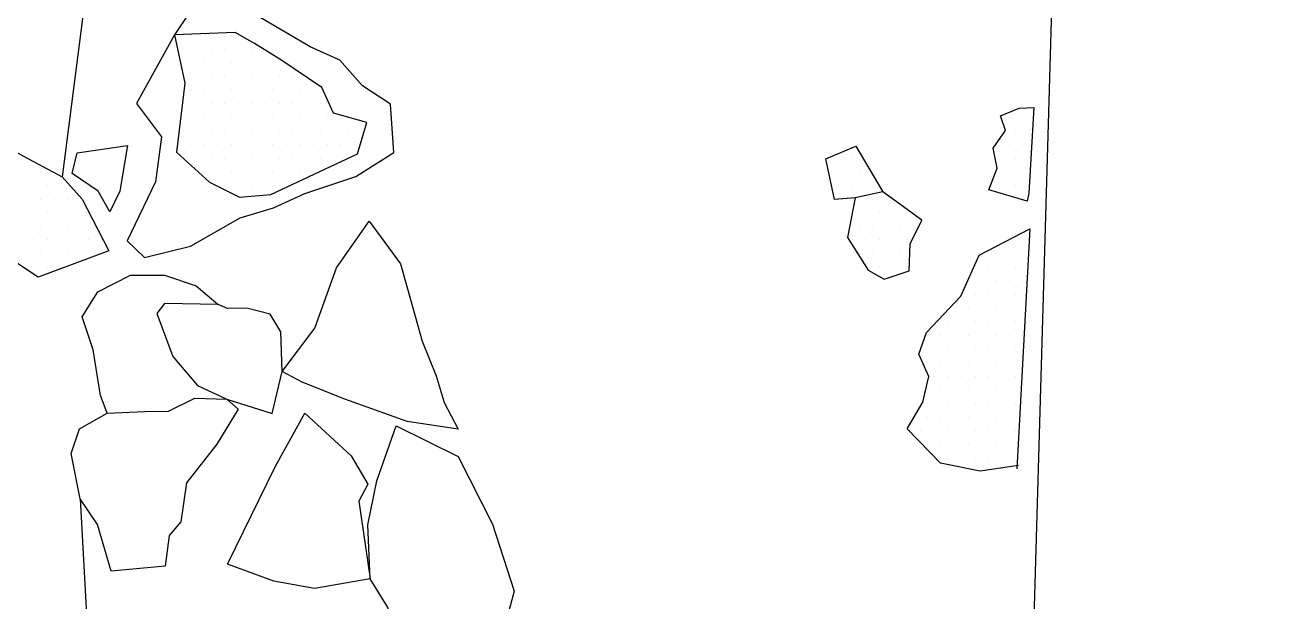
# Model space of a CAD drawing. Header units: metres. Extents: x -12.64 to -9.48, y -12.29 to -8.34.
# Drawn here: x -10.633 to -9.475, y -11.457 to -10.928 of the extents above; entities that cross this region are included whole.
import ezdxf

# ---------------------------------------------------------------- set-up
doc = ezdxf.new("R2010")
doc.units = ezdxf.units.M
doc.header["$LTSCALE"] = 25
doc.header["$MEASUREMENT"] = 0
doc.linetypes.add('STRICHPUNKTX2', pattern=[2, 1, -0.5, 0, -0.5])
doc.layers.get('0').update_dxf_attribs({"linetype": 'CONTINUOUS'})
for name, color, linetype in [('BEFUND', 1, 'CONTINUOUS'), ('GRABUNGSGRENZE', 3, 'STRICHPUNKTX2'), ('STEINE', 4, 'CONTINUOUS'), ('STEINESCHRAFF', 4, 'CONTINUOUS')]:
    doc.layers.add(name, color=color, linetype=linetype)

# ---------------------------------------------------------------- blocks, each defined once
blk = doc.blocks.new('*X3')
at = {"color": 0}
for p, q in [((-1049.375, -1093.75), (-1049.375, -1093.75)), ((-1048.125, -1093.75), (-1048.125, -1093.75)), ((-1046.875, -1093.75), (-1046.875, -1093.75)), ((-1045.625, -1093.75), (-1045.625, -1093.75)), ((-1044.375, -1093.75), (-1044.375, -1093.75)), ((-1048.75, -1095), (-1048.75, -1095)), ((-1047.5, -1095), (-1047.5, -1095)), ((-1046.25, -1095), (-1046.25, -1095)), ((-1045, -1095), (-1045, -1095)), ((-1043.75, -1095), (-1043.75, -1095)), ((-1042.5, -1095), (-1042.5, -1095)), ((-1048.125, -1096.25), (-1048.125, -1096.25)), ((-1046.875, -1096.25), (-1046.875, -1096.25)), ((-1045.625, -1096.25), (-1045.625, -1096.25)), ((-1044.375, -1096.25), (-1044.375, -1096.25)), ((-1043.125, -1096.25), (-1043.125, -1096.25)), ((-1041.875, -1096.25), (-1041.875, -1096.25)), ((-1040.625, -1096.25), (-1040.625, -1096.25)), ((-1048.75, -1097.5), (-1048.75, -1097.5)), ((-1047.5, -1097.5), (-1047.5, -1097.5)), ((-1046.25, -1097.5), (-1046.25, -1097.5)), ((-1045, -1097.5), (-1045, -1097.5)), ((-1043.75, -1097.5), (-1043.75, -1097.5)), ((-1042.5, -1097.5), (-1042.5, -1097.5)), ((-1041.25, -1097.5), (-1041.25, -1097.5)), ((-1040, -1097.5), (-1040, -1097.5)), ((-1038.75, -1097.5), (-1038.75, -1097.5)), ((-1048.125, -1098.75), (-1048.125, -1098.75)), ((-1046.875, -1098.75), (-1046.875, -1098.75)), ((-1045.625, -1098.75), (-1045.625, -1098.75)), ((-1044.375, -1098.75), (-1044.375, -1098.75)), ((-1043.125, -1098.75), (-1043.125, -1098.75)), ((-1041.875, -1098.75), (-1041.875, -1098.75)), ((-1040.625, -1098.75), (-1040.625, -1098.75)), ((-1039.375, -1098.75), (-1039.375, -1098.75)), ((-1038.125, -1098.75), (-1038.125, -1098.75)), ((-1036.875, -1098.75), (-1036.875, -1098.75)), ((-1048.75, -1100), (-1048.75, -1100)), ((-1047.5, -1100), (-1047.5, -1100)), ((-1046.25, -1100), (-1046.25, -1100)), ((-1045, -1100), (-1045, -1100)), ((-1043.75, -1100), (-1043.75, -1100)), ((-1042.5, -1100), (-1042.5, -1100)), ((-1041.25, -1100), (-1041.25, -1100)), ((-1040, -1100), (-1040, -1100)), ((-1038.75, -1100), (-1038.75, -1100)), ((-1037.5, -1100), (-1037.5, -1100)), ((-1036.25, -1100), (-1036.25, -1100)), ((-1048.125, -1101.25), (-1048.125, -1101.25)), ((-1046.875, -1101.25), (-1046.875, -1101.25)), ((-1045.625, -1101.25), (-1045.625, -1101.25)), ((-1044.375, -1101.25), (-1044.375, -1101.25)), ((-1043.125, -1101.25), (-1043.125, -1101.25)), ((-1041.875, -1101.25), (-1041.875, -1101.25)), ((-1040.625, -1101.25), (-1040.625, -1101.25)), ((-1039.375, -1101.25), (-1039.375, -1101.25)), ((-1038.125, -1101.25), (-1038.125, -1101.25)), ((-1036.875, -1101.25), (-1036.875, -1101.25)), ((-1035.625, -1101.25), (-1035.625, -1101.25)), ((-1034.375, -1101.25), (-1034.375, -1101.25)), ((-973.125, -1101.25), (-973.125, -1101.25)), ((-971.875, -1101.25), (-971.875, -1101.25)), ((-1048.75, -1102.5), (-1048.75, -1102.5)), ((-1047.5, -1102.5), (-1047.5, -1102.5)), ((-1046.25, -1102.5), (-1046.25, -1102.5)), ((-1045, -1102.5), (-1045, -1102.5)), ((-1043.75, -1102.5), (-1043.75, -1102.5)), ((-1042.5, -1102.5), (-1042.5, -1102.5)), ((-1041.25, -1102.5), (-1041.25, -1102.5)), ((-1040, -1102.5), (-1040, -1102.5)), ((-1038.75, -1102.5), (-1038.75, -1102.5)), ((-1037.5, -1102.5), (-1037.5, -1102.5)), ((-1036.25, -1102.5), (-1036.25, -1102.5)), ((-1035, -1102.5), (-1035, -1102.5)), ((-1033.75, -1102.5), (-1033.75, -1102.5)), ((-1032.5, -1102.5), (-1032.5, -1102.5)), ((-972.5, -1102.5), (-972.5, -1102.5)), ((-971.25, -1102.5), (-971.25, -1102.5)), ((-1048.125, -1103.75), (-1048.125, -1103.75)), ((-1046.875, -1103.75), (-1046.875, -1103.75)), ((-1045.625, -1103.75), (-1045.625, -1103.75)), ((-1044.375, -1103.75), (-1044.375, -1103.75)), ((-1043.125, -1103.75), (-1043.125, -1103.75)), ((-1041.875, -1103.75), (-1041.875, -1103.75)), ((-1040.625, -1103.75), (-1040.625, -1103.75)), ((-1039.375, -1103.75), (-1039.375, -1103.75)), ((-1038.125, -1103.75), (-1038.125, -1103.75)), ((-1036.875, -1103.75), (-1036.875, -1103.75)), ((-1035.625, -1103.75), (-1035.625, -1103.75)), ((-1034.375, -1103.75), (-1034.375, -1103.75)), ((-1033.125, -1103.75), (-1033.125, -1103.75)), ((-973.125, -1103.75), (-973.125, -1103.75)), ((-971.875, -1103.75), (-971.875, -1103.75)), ((-1048.75, -1105), (-1048.75, -1105)), ((-1047.5, -1105), (-1047.5, -1105)), ((-1046.25, -1105), (-1046.25, -1105)), ((-1045, -1105), (-1045, -1105)), ((-1043.75, -1105), (-1043.75, -1105)), ((-1042.5, -1105), (-1042.5, -1105)), ((-1041.25, -1105), (-1041.25, -1105)), ((-1040, -1105), (-1040, -1105)), ((-1038.75, -1105), (-1038.75, -1105)), ((-1037.5, -1105), (-1037.5, -1105)), ((-1036.25, -1105), (-1036.25, -1105)), ((-1035, -1105), (-1035, -1105)), ((-1033.75, -1105), (-1033.75, -1105)), ((-988.75, -1105), (-988.75, -1105)), ((-987.5, -1105), (-987.5, -1105)), ((-973.75, -1105), (-973.75, -1105)), ((-972.5, -1105), (-972.5, -1105)), ((-971.25, -1105), (-971.25, -1105)), ((-1063.125, -1106.25), (-1063.125, -1106.25)), ((-1061.875, -1106.25), (-1061.875, -1106.25)), ((-1046.875, -1106.25), (-1046.875, -1106.25)), ((-1045.625, -1106.25), (-1045.625, -1106.25)), ((-1044.375, -1106.25), (-1044.375, -1106.25)), ((-1043.125, -1106.25), (-1043.125, -1106.25)), ((-1041.875, -1106.25), (-1041.875, -1106.25)), ((-1040.625, -1106.25), (-1040.625, -1106.25)), ((-1039.375, -1106.25), (-1039.375, -1106.25)), ((-1038.125, -1106.25), (-1038.125, -1106.25)), ((-1036.875, -1106.25), (-1036.875, -1106.25)), ((-989.375, -1106.25), (-989.375, -1106.25)), ((-988.125, -1106.25), (-988.125, -1106.25)), ((-986.875, -1106.25), (-986.875, -1106.25)), ((-973.125, -1106.25), (-973.125, -1106.25)), ((-971.875, -1106.25), (-971.875, -1106.25)), ((-1062.5, -1107.5), (-1062.5, -1107.5)), ((-1061.25, -1107.5), (-1061.25, -1107.5)), ((-1060, -1107.5), (-1060, -1107.5)), ((-1045, -1107.5), (-1045, -1107.5)), ((-1043.75, -1107.5), (-1043.75, -1107.5)), ((-1042.5, -1107.5), (-1042.5, -1107.5)), ((-1041.25, -1107.5), (-1041.25, -1107.5)), ((-1040, -1107.5), (-1040, -1107.5)), ((-988.75, -1107.5), (-988.75, -1107.5)), ((-987.5, -1107.5), (-987.5, -1107.5)), ((-986.25, -1107.5), (-986.25, -1107.5)), ((-973.75, -1107.5), (-973.75, -1107.5)), ((-972.5, -1107.5), (-972.5, -1107.5)), ((-1063.125, -1108.75), (-1063.125, -1108.75)), ((-1061.875, -1108.75), (-1061.875, -1108.75)), ((-1060.625, -1108.75), (-1060.625, -1108.75)), ((-1059.375, -1108.75), (-1059.375, -1108.75)), ((-1058.125, -1108.75), (-1058.125, -1108.75)), ((-986.875, -1108.75), (-986.875, -1108.75)), ((-985.625, -1108.75), (-985.625, -1108.75)), ((-984.375, -1108.75), (-984.375, -1108.75)), ((-971.875, -1108.75), (-971.875, -1108.75)), ((-1062.5, -1110), (-1062.5, -1110)), ((-1061.25, -1110), (-1061.25, -1110)), ((-1060, -1110), (-1060, -1110)), ((-1058.75, -1110), (-1058.75, -1110)), ((-1057.5, -1110), (-1057.5, -1110)), ((-987.5, -1110), (-987.5, -1110)), ((-986.25, -1110), (-986.25, -1110)), ((-985, -1110), (-985, -1110)), ((-983.75, -1110), (-983.75, -1110)), ((-982.5, -1110), (-982.5, -1110)), ((-1063.125, -1111.25), (-1063.125, -1111.25)), ((-1061.875, -1111.25), (-1061.875, -1111.25)), ((-1060.625, -1111.25), (-1060.625, -1111.25)), ((-1059.375, -1111.25), (-1059.375, -1111.25)), ((-1058.125, -1111.25), (-1058.125, -1111.25)), ((-1056.875, -1111.25), (-1056.875, -1111.25)), ((-986.875, -1111.25), (-986.875, -1111.25)), ((-985.625, -1111.25), (-985.625, -1111.25)), ((-984.375, -1111.25), (-984.375, -1111.25)), ((-983.125, -1111.25), (-983.125, -1111.25)), ((-981.875, -1111.25), (-981.875, -1111.25)), ((-1062.5, -1112.5), (-1062.5, -1112.5)), ((-1061.25, -1112.5), (-1061.25, -1112.5)), ((-1060, -1112.5), (-1060, -1112.5)), ((-1058.75, -1112.5), (-1058.75, -1112.5)), ((-1057.5, -1112.5), (-1057.5, -1112.5)), ((-1056.25, -1112.5), (-1056.25, -1112.5)), ((-987.5, -1112.5), (-987.5, -1112.5)), ((-986.25, -1112.5), (-986.25, -1112.5)), ((-985, -1112.5), (-985, -1112.5)), ((-983.75, -1112.5), (-983.75, -1112.5)), ((-982.5, -1112.5), (-982.5, -1112.5)), ((-972.5, -1112.5), (-972.5, -1112.5)), ((-1063.125, -1113.75), (-1063.125, -1113.75)), ((-1061.875, -1113.75), (-1061.875, -1113.75)), ((-1060.625, -1113.75), (-1060.625, -1113.75)), ((-1059.375, -1113.75), (-1059.375, -1113.75)), ((-1058.125, -1113.75), (-1058.125, -1113.75)), ((-1056.875, -1113.75), (-1056.875, -1113.75)), ((-986.875, -1113.75), (-986.875, -1113.75)), ((-985.625, -1113.75), (-985.625, -1113.75)), ((-984.375, -1113.75), (-984.375, -1113.75)), ((-983.125, -1113.75), (-983.125, -1113.75)), ((-974.375, -1113.75), (-974.375, -1113.75)), ((-973.125, -1113.75), (-973.125, -1113.75)), ((-971.875, -1113.75), (-971.875, -1113.75)), ((-1062.5, -1115), (-1062.5, -1115)), ((-1061.25, -1115), (-1061.25, -1115)), ((-1060, -1115), (-1060, -1115)), ((-985, -1115), (-985, -1115)), ((-983.75, -1115), (-983.75, -1115)), ((-982.5, -1115), (-982.5, -1115)), ((-976.25, -1115), (-976.25, -1115)), ((-975, -1115), (-975, -1115)), ((-973.75, -1115), (-973.75, -1115)), ((-972.5, -1115), (-972.5, -1115)), ((-976.875, -1116.25), (-976.875, -1116.25)), ((-975.625, -1116.25), (-975.625, -1116.25)), ((-974.375, -1116.25), (-974.375, -1116.25)), ((-973.125, -1116.25), (-973.125, -1116.25)), ((-971.875, -1116.25), (-971.875, -1116.25)), ((-976.25, -1117.5), (-976.25, -1117.5)), ((-975, -1117.5), (-975, -1117.5)), ((-973.75, -1117.5), (-973.75, -1117.5)), ((-972.5, -1117.5), (-972.5, -1117.5)), ((-978.125, -1118.75), (-978.125, -1118.75)), ((-976.875, -1118.75), (-976.875, -1118.75)), ((-975.625, -1118.75), (-975.625, -1118.75)), ((-974.375, -1118.75), (-974.375, -1118.75)), ((-973.125, -1118.75), (-973.125, -1118.75)), ((-971.875, -1118.75), (-971.875, -1118.75)), ((-978.75, -1120), (-978.75, -1120)), ((-977.5, -1120), (-977.5, -1120)), ((-976.25, -1120), (-976.25, -1120)), ((-975, -1120), (-975, -1120)), ((-973.75, -1120), (-973.75, -1120)), ((-972.5, -1120), (-972.5, -1120)), ((-980.625, -1121.25), (-980.625, -1121.25)), ((-979.375, -1121.25), (-979.375, -1121.25)), ((-978.125, -1121.25), (-978.125, -1121.25)), ((-976.875, -1121.25), (-976.875, -1121.25)), ((-975.625, -1121.25), (-975.625, -1121.25)), ((-974.375, -1121.25), (-974.375, -1121.25)), ((-973.125, -1121.25), (-973.125, -1121.25)), ((-971.875, -1121.25), (-971.875, -1121.25)), ((-980, -1122.5), (-980, -1122.5)), ((-978.75, -1122.5), (-978.75, -1122.5)), ((-977.5, -1122.5), (-977.5, -1122.5)), ((-976.25, -1122.5), (-976.25, -1122.5)), ((-975, -1122.5), (-975, -1122.5)), ((-973.75, -1122.5), (-973.75, -1122.5)), ((-972.5, -1122.5), (-972.5, -1122.5)), ((-980.625, -1123.75), (-980.625, -1123.75)), ((-979.375, -1123.75), (-979.375, -1123.75)), ((-978.125, -1123.75), (-978.125, -1123.75)), ((-976.875, -1123.75), (-976.875, -1123.75)), ((-975.625, -1123.75), (-975.625, -1123.75)), ((-974.375, -1123.75), (-974.375, -1123.75)), ((-973.125, -1123.75), (-973.125, -1123.75)), ((-980, -1125), (-980, -1125)), ((-978.75, -1125), (-978.75, -1125)), ((-977.5, -1125), (-977.5, -1125)), ((-976.25, -1125), (-976.25, -1125)), ((-975, -1125), (-975, -1125)), ((-973.75, -1125), (-973.75, -1125)), ((-972.5, -1125), (-972.5, -1125)), ((-980.625, -1126.25), (-980.625, -1126.25)), ((-979.375, -1126.25), (-979.375, -1126.25)), ((-978.125, -1126.25), (-978.125, -1126.25)), ((-976.875, -1126.25), (-976.875, -1126.25)), ((-975.625, -1126.25), (-975.625, -1126.25)), ((-974.375, -1126.25), (-974.375, -1126.25)), ((-973.125, -1126.25), (-973.125, -1126.25)), ((-980, -1127.5), (-980, -1127.5)), ((-978.75, -1127.5), (-978.75, -1127.5)), ((-977.5, -1127.5), (-977.5, -1127.5)), ((-976.25, -1127.5), (-976.25, -1127.5)), ((-975, -1127.5), (-975, -1127.5)), ((-973.75, -1127.5), (-973.75, -1127.5)), ((-972.5, -1127.5), (-972.5, -1127.5)), ((-980.625, -1128.75), (-980.625, -1128.75)), ((-979.375, -1128.75), (-979.375, -1128.75)), ((-978.125, -1128.75), (-978.125, -1128.75)), ((-976.875, -1128.75), (-976.875, -1128.75)), ((-975.625, -1128.75), (-975.625, -1128.75)), ((-974.375, -1128.75), (-974.375, -1128.75)), ((-973.125, -1128.75), (-973.125, -1128.75)), ((-981.25, -1130), (-981.25, -1130)), ((-980, -1130), (-980, -1130)), ((-978.75, -1130), (-978.75, -1130)), ((-977.5, -1130), (-977.5, -1130)), ((-976.25, -1130), (-976.25, -1130)), ((-975, -1130), (-975, -1130)), ((-973.75, -1130), (-973.75, -1130)), ((-972.5, -1130), (-972.5, -1130)), ((-980.625, -1131.25), (-980.625, -1131.25)), ((-979.375, -1131.25), (-979.375, -1131.25)), ((-978.125, -1131.25), (-978.125, -1131.25)), ((-976.875, -1131.25), (-976.875, -1131.25)), ((-975.625, -1131.25), (-975.625, -1131.25)), ((-974.375, -1131.25), (-974.375, -1131.25)), ((-973.125, -1131.25), (-973.125, -1131.25)), ((-978.75, -1132.5), (-978.75, -1132.5)), ((-977.5, -1132.5), (-977.5, -1132.5)), ((-976.25, -1132.5), (-976.25, -1132.5)), ((-975, -1132.5), (-975, -1132.5)), ((-973.75, -1132.5), (-973.75, -1132.5)), ((-972.5, -1132.5), (-972.5, -1132.5))]:
    blk.add_line(p, q, dxfattribs=at)

msp = doc.modelspace()

# ---------------------------------------------------------------- linework, layer by layer
at = {"layer": 'BEFUND'}
for points in [[(-10.2097, -9.007), (-10.2727, -9.2809), (-10.3087, -9.4992), (-10.3463, -9.6537), (-10.4094, -9.8899), (-10.4939, -10.068), (-10.5126, -10.2592), (-10.5135, -10.401), (-10.5991, -11.0671)], [(-10.5826, -11.3624), (-10.5614, -11.7474), (-10.5653, -11.9606)]]:
    msp.add_lwpolyline(points, dxfattribs=at)
at = {"layer": 'GRABUNGSGRENZE', "flags": 128}
msp.add_lwpolyline([(-11.8096, -11.4204), (-11.579, -11.4428), (-11.2331, -11.6429), (-9.7317, -12.2884), (-9.6865, -10.7155), (-9.5565, -10.0305), (-9.4751, -9.22), (-11.6308, -8.3415)], dxfattribs=at)
at = {"layer": 'STEINE'}
for points in [[(-10.2952, -11.045), (-10.2983, -11.0006), (-10.3238, -10.9838), (-10.3447, -10.9603), (-10.3718, -10.9481), (-10.4177, -10.9211), (-10.4463, -10.9069), (-10.4697, -10.8977), (-10.4962, -10.937), (-10.5309, -10.9998), (-10.5079, -11.0304), (-10.5135, -11.0717), (-10.5394, -11.1257), (-10.5236, -11.141), (-10.4813, -11.1308), (-10.4359, -11.1048), (-10.4053, -11.0955), (-10.3768, -11.0823), (-10.3299, -11.0669), (-10.2952, -11.045)], [(-10.3283, -11.046), (-10.3197, -11.0174), (-10.3503, -11.0088), (-10.361, -10.9854), (-10.3988, -10.9599), (-10.4228, -10.9451), (-10.4406, -10.9349), (-10.4962, -10.937), (-10.4865, -10.9814), (-10.4941, -11.0446), (-10.464, -11.0721), (-10.4364, -11.0859), (-10.4079, -11.0833), (-10.3283, -11.046)], [(-9.7148, -11.0894), (-9.75, -11.0792), (-9.7424, -11.0593), (-9.7459, -11.0409), (-9.7347, -11.0246), (-9.7393, -11.0114), (-9.722, -11.0042), (-9.7087, -11.0037), (-9.7133, -11.0822), (-9.7148, -11.0894)], [(-10.621, -11.159), (-10.6491, -11.1406), (-10.6654, -11.1049), (-10.6746, -11.0733), (-10.6798, -11.0228), (-10.6343, -11.0483), (-10.5991, -11.0671), (-10.5808, -11.0875), (-10.5562, -11.1349), (-10.621, -11.159)], [(-10.5553, -11.0992), (-10.566, -11.0804), (-10.59, -11.0641), (-10.5854, -11.0452), (-10.539, -11.0385), (-10.5461, -11.0804), (-10.5553, -11.0992)], [(-9.8724, -11.0864), (-9.8912, -11.088), (-9.8994, -11.0508), (-9.8719, -11.039), (-9.8469, -11.0808), (-9.8724, -11.0864)], [(-9.8724, -11.0864), (-9.8795, -11.1227), (-9.8606, -11.1527), (-9.8458, -11.1609), (-9.8229, -11.1532), (-9.8219, -11.1287), (-9.8112, -11.1068), (-9.8469, -11.0808)], [(-10.3975, -11.2455), (-10.3675, -11.2057), (-10.3476, -11.1506), (-10.3176, -11.1077), (-10.289, -11.147), (-10.269, -11.2178), (-10.2563, -11.2494), (-10.2491, -11.2739), (-10.2363, -11.2984), (-10.2828, -11.2913), (-10.3399, -11.2709), (-10.3792, -11.2552), (-10.3975, -11.2455)], [(-9.7228, -11.3316), (-9.7579, -11.3368), (-9.7942, -11.3296), (-9.8248, -11.2981), (-9.8105, -11.2736), (-9.8049, -11.2501), (-9.8141, -11.2297), (-9.807, -11.2098), (-9.7754, -11.1766), (-9.7586, -11.1389), (-9.7122, -11.1149), (-9.7243, -11.3347)], [(-10.5577, -11.2839), (-10.5638, -11.2675), (-10.5705, -11.2257), (-10.5807, -11.1956), (-10.5664, -11.1727), (-10.5363, -11.1574), (-10.5052, -11.1573), (-10.4761, -11.167), (-10.4562, -11.1843)], [(-10.4562, -11.1843), (-10.5052, -11.1833), (-10.5123, -11.1925), (-10.4975, -11.2318), (-10.4751, -11.2583), (-10.448, -11.271), (-10.4067, -11.2842), (-10.3975, -11.2455), (-10.3986, -11.2093), (-10.4083, -11.193), (-10.4297, -11.1874), (-10.4476, -11.1879), (-10.4562, -11.1843)], [(-10.554, -11.4287), (-10.5667, -11.3859), (-10.5826, -11.3624), (-10.5908, -11.3206), (-10.5831, -11.2982), (-10.5577, -11.2839), (-10.5235, -11.2823), (-10.5016, -11.2818), (-10.4776, -11.27), (-10.448, -11.271), (-10.4378, -11.2802), (-10.4572, -11.3123), (-10.4852, -11.3475), (-10.4903, -11.3833), (-10.501, -11.396), (-10.5045, -11.4241), (-10.554, -11.4287)], [(-10.3168, -11.4356), (-10.3678, -11.4444), (-10.405, -11.4378), (-10.4474, -11.422), (-10.4036, -11.3322), (-10.3766, -11.2837), (-10.3342, -11.3229), (-10.3189, -11.3489), (-10.3271, -11.3643), (-10.3168, -11.4356)], [(-10.2765, -11.5213), (-10.301, -11.4611), (-10.3168, -11.4356), (-10.3189, -11.3862), (-10.3108, -11.3459), (-10.293, -11.2954), (-10.2363, -11.3234), (-10.2047, -11.3856), (-10.1847, -11.4468), (-10.1979, -11.4957), (-10.2005, -11.5263), (-10.2765, -11.5213)]]:
    msp.add_lwpolyline(points, dxfattribs=at)

# ---------------------------------------------------------------- block references
at = {"layer": 'STEINESCHRAFF', "xscale": 0.01, "yscale": 0.01, "zscale": 0.01}
msp.add_blockref('*X3', (0, 0), dxfattribs=at)

doc.saveas('drawing.dxf')
